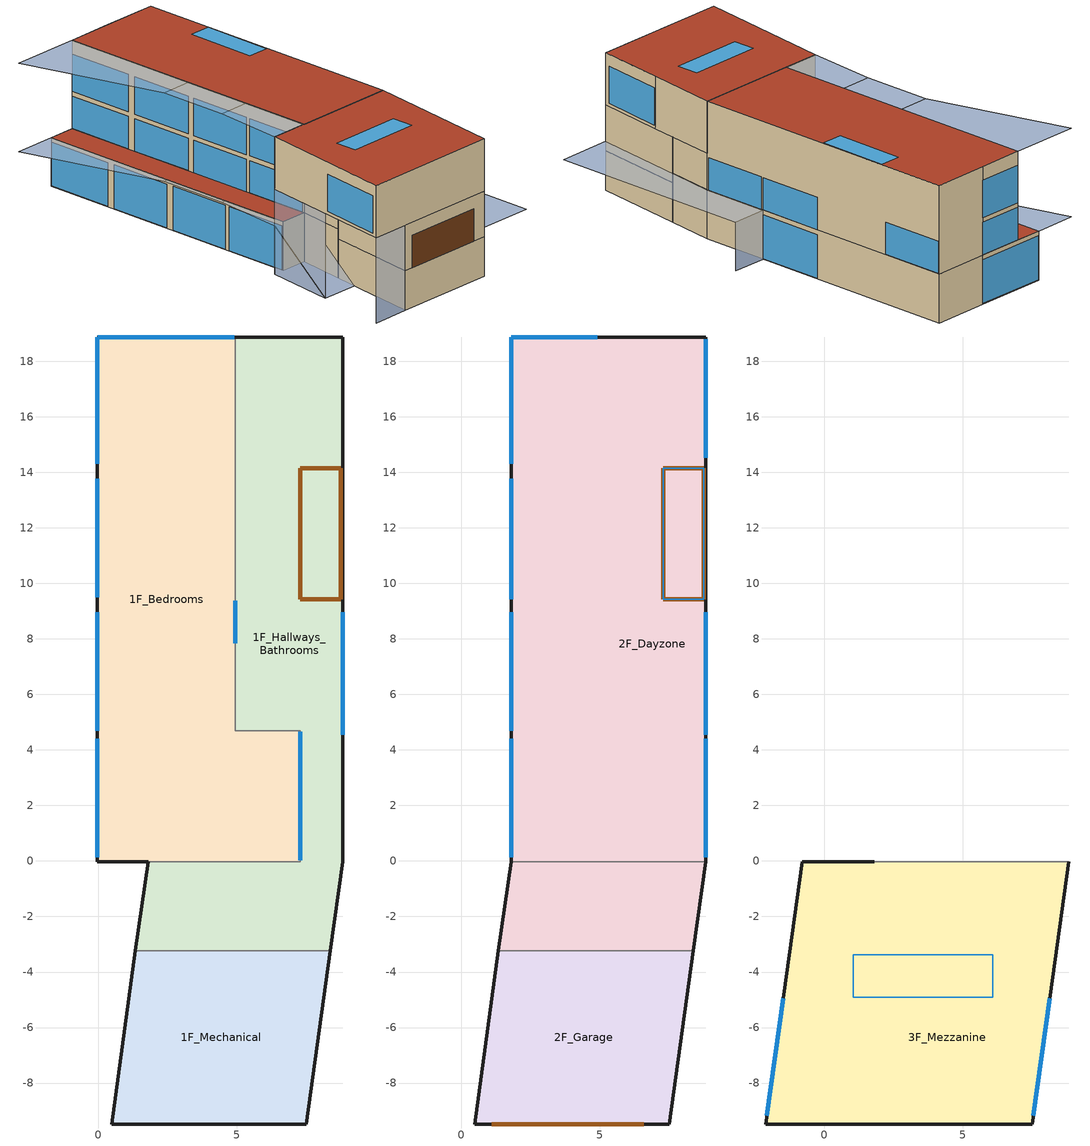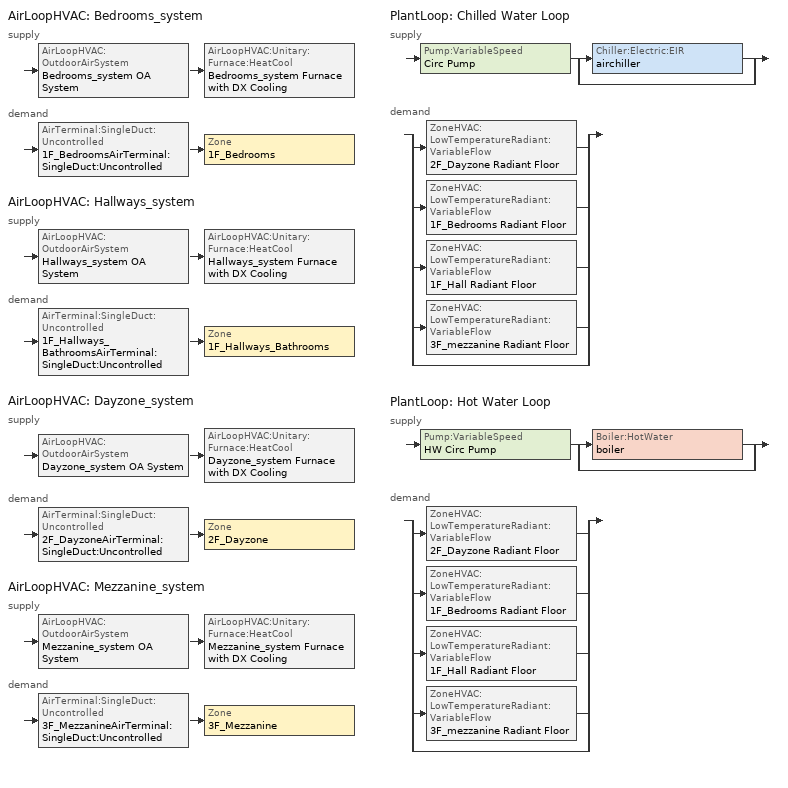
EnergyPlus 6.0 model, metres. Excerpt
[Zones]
1F_Bedrooms
 floor ground (RADIANT FLOOR_1f): 7.29,4.7 7.29,-0.03 -0.03,-0.03 -0.03,18.87 4.94,18.87 4.94,4.7 z-0.03
 wall outside (Exterior Wall_Simple_INSULATED): 4.94,18.87 -0.03,18.87 -0.03,-0.03 1.8,-0.03 z-0.03:3.17
 wall to 1F_Hallways_Bathrooms (Exterior Wall_Simple): 1.8,-0.03 7.29,-0.03 7.29,4.7 4.94,4.7 4.94,18.87 z-0.03:3.17
 window (Exterior Window): 4.91,18.87 0,18.87 / -0.03,18.86 -0.03,14.3 / -0.03,13.77 -0.03,9.5 / -0.03,8.97 -0.03,4.7 / -0.03,4.39 -0.03,0.13 z0.01:2.87
 window inside (Interior Window): 7.29,0.03 7.29,4.65 / 4.94,7.85 4.94,9.37 z2.82:3.12
 door inside (Interior Door): 7.29,0.28 7.29,1.19 z-0.03:2.71; 4.94,7.85 4.94,8.76 z-0.03:2.72
 roof outside (RADIANT CEILING_1f): -0.03,18.87 -0.03,-0.03 1.8,-0.03 1.8,18.87 z3.17
1F_Hallways_Bathrooms
 floor ground (RADIANT FLOOR_1f): 8.81,18.87 8.81,-0.03 8.36,-3.23 1.35,-3.23 1.8,-0.03 7.29,-0.03 7.29,4.7 4.94,4.7 4.94,18.87 z-0.03
 wall outside (Exterior Wall_Bearing_INSULATED): 8.81,18.87 4.94,18.87 / 8.36,-3.23 8.81,-0.03 z-0.03:3.18
 wall outside (Exterior Wall_Simple_INSULATED): 8.81,-0.03 8.81,18.87 / 1.8,-0.03 1.35,-3.23 z-0.03:3.18
 wall to 2F_Garage (Exterior Wall_Bearing): 1.35,-3.23 8.36,-3.23 z2.57:3.18
 wall to 1F_Mechanical (Exterior Wall_Bearing): 1.35,-3.23 8.36,-3.23 z-0.03:2.57
 window (Exterior Window): 8.81,4.55 8.81,8.97 z0.01:2.87
 door inside (AirWall): 7.29,14.15 7.29,9.42 8.73,9.42 8.73,14.15 z3.18
1F_Mechanical
 floor ground (Exterior Floor_1F): 8.36,-3.23 7.5,-9.47 0.49,-9.47 1.35,-3.23 z-0.03
 wall outside (Exterior Wall_Simple_INSULATED): 0.49,-9.47 7.5,-9.47 8.36,-3.23 z-0.03:2.57
 wall outside (Exterior Wall_Bearing_INSULATED): 1.35,-3.23 0.49,-9.47 z-0.03:2.57
2F_Dayzone
 floor to 1F_Hallways_Bathrooms (RADIANT FLOOR_2f): 8.81,18.87 8.81,-0.03 8.36,-3.23 1.35,-3.23 1.8,-0.03 7.29,-0.03 7.29,4.7 4.94,4.7 4.94,18.87 z3.17
 floor to 1F_Bedrooms (RADIANT FLOOR_2f): 7.29,4.7 7.29,-0.03 1.8,-0.03 1.8,18.87 4.94,18.87 4.94,4.7 z3.17
 wall outside (Exterior Wall_Simple_INSULATED): 8.81,-0.03 8.81,18.87 / 4.94,18.87 1.8,18.87 1.8,-0.03 z3.17:8.97; 1.8,-0.03 1.35,-3.23 z3.17:5.55
 wall outside (Exterior Wall_Bearing_INSULATED): 8.81,18.87 4.94,18.87 z3.17:8.97; 8.36,-3.23 8.81,-0.03 z3.17:5.55
 wall to 3F_Mezzanine (AirWall): 1.8,-0.03 8.81,-0.03 z5.55:8.97
 wall to 2F_Garage (Exterior Wall_Bearing): 1.35,-3.23 8.36,-3.23 z3.17:5.55
 window (Exterior Window): 1.8,18.86 1.8,14.3 / 1.8,13.77 1.8,9.42 / 1.8,8.97 1.8,4.7 / 1.8,4.39 1.8,0.13 / 8.81,14.53 8.81,18.8 / 8.81,4.55 8.81,8.97 / 8.81,0.13 8.81,4.39 / 4.91,18.87 1.81,18.87 z3.19:5.31; 1.8,4.39 1.8,0.13 / 1.8,8.97 1.8,4.7 / 1.8,13.77 1.8,9.42 / 1.8,18.86 1.8,14.3 / 4.91,18.87 1.81,18.87 z5.61:8.05
 roof outside (Exterior Roof): 1.8,18.87 1.8,-0.03 8.81,-0.03 8.81,18.87 z8.97
 skylight (Exterior Window_SKY): 7.29,14.15 7.29,9.42 8.73,9.42 8.73,14.15 z8.97
2F_Garage
 floor to 1F_Mechanical (Interior Floor_Garage): 8.36,-3.23 7.5,-9.47 0.49,-9.47 1.35,-3.23 z2.57
 wall outside (Exterior Wall_Bearing_INSULATED): 1.35,-3.23 0.49,-9.47 z2.57:5.55
 wall outside (Exterior Wall_Simple_INSULATED): 0.49,-9.47 7.5,-9.47 8.36,-3.23 z2.57:5.55
 door (Exterior Door): 1.1,-9.47 6.58,-9.47 z2.57:4.7
3F_Mezzanine
 floor outside (RADIANT FLOOR_3f): 1.8,-0.03 0.49,-9.47 -2.1,-9.47 -0.79,-0.03 z5.55
 floor to 2F_Dayzone (RADIANT FLOOR_3f): 8.81,-0.03 8.37,-3.23 1.36,-3.23 1.8,-0.03 z5.55
 floor to 2F_Garage (RADIANT FLOOR_3f): 8.37,-3.23 7.5,-9.47 0.49,-9.47 1.36,-3.23 z5.55
 wall outside (Exterior Wall_Simple_INSULATED): 1.8,-0.03 -0.79,-0.03 -2.1,-9.47 7.5,-9.47 8.14,-4.84 z5.55:8.97
 wall outside (Exterior Wall_Bearing_INSULATED): 8.14,-4.84 8.81,-0.03 z5.55:8.97
 window (Exterior Window): 7.54,-9.17 8.13,-4.95 / -1.47,-4.95 -2.06,-9.17 z5.75:8.19
 roof outside (Exterior Roof): -0.79,-0.03 -2.1,-9.47 7.5,-9.47 8.81,-0.03 z8.97
 skylight (Exterior Window_SKY): 1.04,-3.38 1.04,-4.9 6.07,-4.9 6.07,-3.38 z8.97
shading: -2.1,-9.47 0.49,-9.47 z-0.03:5.55; -0.79,-0.03 -0.03,-0.03 / 11.25,4.55 8.81,4.55 z-0.03:3.17; -2.95,18.87 -0.33,9.42 -0.03,9.42 -0.03,18.87 z3.17; -0.33,9.42 -0.33,4.7 -0.03,4.7 -0.03,9.42 z3.17; -0.33,4.7 -0.79,-0.03 -0.03,-0.03 -0.03,4.7 z3.17; -0.79,-0.03,5.55 -0.79,-0.03,-0.03 -1.45,-4.75,0 -1.45,-4.75,5.58; -0.33,4.7 -0.79,-0.03 1.8,-0.03 1.8,4.7 z8.97; -2.95,18.87 -0.33,9.42 1.8,9.42 1.8,18.87 z8.97; -0.33,9.42 -0.33,4.7 1.8,4.7 1.8,9.42 z8.97; 1.8,-0.03,3.17 1.15,-4.75,0 -1.45,-4.75,0 -0.79,-0.03,3.17; 8.81,4.55 8.81,-0.03 7.5,-9.47 11.25,-9.47 11.25,4.55 z3.17
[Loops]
AirLoopHVAC 'Bedrooms_system'
 supply: AirLoopHVAC:OutdoorAirSystem 'Bedrooms_system OA System' > AirLoopHVAC:Unitary:Furnace:HeatCool 'Bedrooms_system Furnace with DX Cooling'
 demand: AirTerminal:SingleDuct:Uncontrolled '1F_BedroomsAirTerminal:SingleDuct:Uncontrolled' > Zone '1F_Bedrooms'
AirLoopHVAC 'Hallways_system'
 supply: AirLoopHVAC:OutdoorAirSystem 'Hallways_system OA System' > AirLoopHVAC:Unitary:Furnace:HeatCool 'Hallways_system Furnace with DX Cooling'
 demand: AirTerminal:SingleDuct:Uncontrolled '1F_Hallways_BathroomsAirTerminal:SingleDuct:Uncontrolled' > Zone '1F_Hallways_Bathrooms'
AirLoopHVAC 'Dayzone_system'
 supply: AirLoopHVAC:OutdoorAirSystem 'Dayzone_system OA System' > AirLoopHVAC:Unitary:Furnace:HeatCool 'Dayzone_system Furnace with DX Cooling'
 demand: AirTerminal:SingleDuct:Uncontrolled '2F_DayzoneAirTerminal:SingleDuct:Uncontrolled' > Zone '2F_Dayzone'
AirLoopHVAC 'Mezzanine_system'
 supply: AirLoopHVAC:OutdoorAirSystem 'Mezzanine_system OA System' > AirLoopHVAC:Unitary:Furnace:HeatCool 'Mezzanine_system Furnace with DX Cooling'
 demand: AirTerminal:SingleDuct:Uncontrolled '3F_MezzanineAirTerminal:SingleDuct:Uncontrolled' > Zone '3F_Mezzanine'
PlantLoop 'Chilled Water Loop'
 supply: Pump:VariableSpeed 'Circ Pump' > split
  | Chiller:Electric:EIR 'airchiller'
  | bypass
 demand: split
  | ZoneHVAC:LowTemperatureRadiant:VariableFlow '2F_Dayzone Radiant Floor'
  | ZoneHVAC:LowTemperatureRadiant:VariableFlow '1F_Bedrooms Radiant Floor'
  | ZoneHVAC:LowTemperatureRadiant:VariableFlow '1F_Hall Radiant Floor'
  | ZoneHVAC:LowTemperatureRadiant:VariableFlow '3F_mezzanine Radiant Floor'
  | bypass
PlantLoop 'Hot Water Loop'
 supply: Pump:VariableSpeed 'HW Circ Pump' > split
  | Boiler:HotWater 'boiler'
  | bypass
 demand: split
  | ZoneHVAC:LowTemperatureRadiant:VariableFlow '2F_Dayzone Radiant Floor'
  | ZoneHVAC:LowTemperatureRadiant:VariableFlow '1F_Bedrooms Radiant Floor'
  | ZoneHVAC:LowTemperatureRadiant:VariableFlow '1F_Hall Radiant Floor'
  | ZoneHVAC:LowTemperatureRadiant:VariableFlow '3F_mezzanine Radiant Floor'
  | bypass
[Building]
Untitled: North Axis {deg}=-35; Terrain=City; Loads Convergence Tolerance Value=0.04; Temperature Convergence Tolerance Value {deltaC}=0.4; Solar Distribution=FullExterior; Maximum Number of Warmup Days=25
[Site:Location]
Santa Monica Muni_CA_USA Design_Conditions: Latitude {deg}=34.02; Longitude {deg}=-118.45; Time Zone {hr}=-8; Elevation {m}=53
[SizingPeriod:DesignDay] Barometric Pressure {Pa}=100965; Rain Indicator=0; Snow Indicator=0; Day of Month=21; Daylight Saving Time Indicator=0
Name | Maximum Dry-Bulb Temperature {C} | Daily Temperature Range {deltaC} | Humidity Indicating Conditions at Maximum Dry-Bulb | Wind Speed {m/s} | Wind Direction {deg} | Sky Clearness | Month | Day Type | Humidity Indicating Type
Los Angeles Intl Arpt Ann Htg 99.6% Condns DB | 6.9 | 0 | 6.9 | 2.4 | 90 | 0 | 1 | WinterDesignDay | WetBulb
Los Angeles Intl Arpt Ann Htg 99% Condns DB | 8 | 0 | 8 | 2.4 | 90 | 0 | 1 | WinterDesignDay | WetBulb
Los Angeles Intl Arpt Ann Hum_n 99.6% Condns DP=>MCDB | 15.2 | 0 | -10.6 | 2.4 | 90 | 0 | 1 | WinterDesignDay | DewPoint
Los Angeles Intl Arpt Ann Hum_n 99% Condns DP=>MCDB | 15.2 | 0 | -7.7 | 2.4 | 90 | 0 | 1 | WinterDesignDay | DewPoint
Los Angeles Intl Arpt Ann Htg Wind 99.6% Condns WS=>MCDB | 13.6 | 0 | 13.6 | 10.9 | 90 | 0 | 1 | WinterDesignDay | WetBulb
Los Angeles Intl Arpt Ann Htg Wind 99% Condns WS=>MCDB | 13.8 | 0 | 13.8 | 9.1 | 90 | 0 | 1 | WinterDesignDay | WetBulb
Los Angeles Intl Arpt Ann Clg .4% Condns DB=>MWB | 28.7 | 6 | 17.9 | 4.1 | 250 | 1 | 8 | SummerDesignDay | WetBulb
Los Angeles Intl Arpt Ann Clg 1% Condns DB=>MWB | 26.9 | 6 | 18.2 | 4.1 | 250 | 1 | 8 | SummerDesignDay | WetBulb
Los Angeles Intl Arpt Ann Clg 2% Condns DB=>MWB | 25.4 | 6 | 18.2 | 4.1 | 250 | 1 | 8 | SummerDesignDay | WetBulb
Los Angeles Intl Arpt Ann Clg .4% Condns WB=>MDB | 25.6 | 6 | 21.2 | 4.1 | 250 | 1 | 8 | SummerDesignDay | WetBulb
Los Angeles Intl Arpt Ann Clg 1% Condns WB=>MDB | 24.5 | 6 | 20.6 | 4.1 | 250 | 1 | 8 | SummerDesignDay | WetBulb
Los Angeles Intl Arpt Ann Clg 2% Condns WB=>MDB | 23.7 | 6 | 20 | 4.1 | 250 | 1 | 8 | SummerDesignDay | WetBulb
Los Angeles Intl Arpt Ann Clg .4% Condns DP=>MDB | 23.3 | 6 | 19.7 | 4.1 | 250 | 1 | 8 | SummerDesignDay | DewPoint
Los Angeles Intl Arpt Ann Clg 1% Condns DP=>MDB | 22.8 | 6 | 19 | 4.1 | 250 | 1 | 8 | SummerDesignDay | DewPoint
Los Angeles Intl Arpt Ann Clg 2% Condns DP=>MDB | 22.2 | 6 | 18.4 | 4.1 | 250 | 1 | 8 | SummerDesignDay | DewPoint
Los Angeles Intl Arpt Ann Clg .4% Condns Enth=>MDB | 25.7 | 6 | 61.9 | 4.1 | 250 | 1 | 8 | SummerDesignDay | Enthalpy
Los Angeles Intl Arpt Ann Clg 1% Condns Enth=>MDB | 24.5 | 6 | 59.4 | 4.1 | 250 | 1 | 8 | SummerDesignDay | Enthalpy
Los Angeles Intl Arpt Ann Clg 2% Condns Enth=>MDB | 23.7 | 6 | 57.4 | 4.1 | 250 | 1 | 8 | SummerDesignDay | Enthalpy
[Site:GroundTemperature:BuildingSurface]
16.82, 16.82, 16.82, 16.82, 16.82, 16.82, 16.82, 16.82, 16.82, 16.82, 16.82, 16.82
[Material]
Name | Roughness | Thickness {m} | Conductivity {W/m-K} | Density {kg/m3} | Specific Heat {J/kg-K}
G05 25mm wood | MediumSmooth | 0.0254 | 0.15 | 608 | 1630
F08 Metal surface | Smooth | 0.0008 | 45.28 | 7824 | 500
I01 25mm insulation board | MediumRough | 0.0254 | 0.03 | 43 | 1210
F13 Built-up roofing | Rough | 0.0095 | 0.16 | 1120 | 1460
5inch heavyweight concrete | MediumRough | 0.127 | 1.95 | 2240 | 900
6inch heavyweight concrete | MediumRough | 0.1524 | 1.95 | 2240 | 900
8.5inch heavyweight concrete | MediumRough | 0.2159 | 1.95 | 2240 | 900
8inch heavyweight concrete | MediumRough | 0.2032 | 1.95 | 2240 | 900
1ft2inch heavyweight concrete | MediumRough | 0.355601 | 1.95 | 2240 | 900
6inch Expanded polystyrene | MediumSmooth | 0.1524 | 0.029 | 29 | 1210
1inch heavyweight concrete | MediumRough | 0.0381001 | 1.95 | 2240 | 900
4inch heavyweight concrete | MediumRough | 0.1016 | 1.95 | 2240 | 900
2inch Expanded polystyrene | MediumSmooth | 0.0508001 | 0.029 | 29 | 1210
[Material:InfraredTransparent]
IRTMaterial
[WindowMaterial:Glazing] Infrared Transmittance at Normal Incidence=0; Front Side Infrared Hemispherical Emissivity=0.84
Name | Optical Data Type | Thickness {m} | Solar Transmittance at Normal Incidence | Front Side Solar Reflectance at Normal Incidence | Back Side Solar Reflectance at Normal Incidence | Visible Transmittance at Normal Incidence | Front Side Visible Reflectance at Normal Incidence | Back Side Visible Reflectance at Normal Incidence | Back Side Infrared Hemispherical Emissivity | Conductivity {W/m-K} | Window Glass Spectral Data Set | Dirt Correction Factor for Solar and Visible Transmittance | Solar Diffusing
Clear 3mm | SpectralAverage | 0.003 | 0.837 | 0.075 | 0.075 | 0.898 | 0.081 | 0.081 | 0.84 | 0.9
epm_SB60clr3 | Spectral | 0.006 | 0.4 | 0.331 | 0.456 | 0.89 | 0.08 | 0.08 | 0.035 | 1 | SB60 Clear-3.PPG | 1 | No
[WindowMaterial:Gas]
Air 13mm: Gas Type=Air; Thickness {m}=0.0127
[MaterialProperty:GlazingSpectralData]
SB60 Clear-3.PPG: N1=0.3; N2=0; N3=0.0511; N4=0.25; N5=0.305; N6=0.0002; N7=0.0506; N8=0.257; N9=0.31; N10=0.001; N11=0.0506; N12=0.27; N13=0.315; N14=0.0043; N15=0.0506; N16=0.2829; N17=0.32; N18=0.013; N19=0.0522; N20=0.2929; N21=0.325; N22=0.0291; N23=0.0583; N24=0.3015; N25=0.33; N26=0.0526; N27=0.0674; N28=0.3063; N29=0.335; N30=0.0818; N31=0.0811; N32=0.3041; N33=0.34; N34=0.1147; N35=0.0967; N36=0.2962; N37=0.345; N38=0.1505; N39=0.1117; N40=0.2846; N41=0.35; N42=0.1888; N43=0.1243; N44=0.2696; N45=0.355; N46=0.2295; N47=0.1342; N48=0.2517; N49=0.36; N50=0.2729; N51=0.1415; N52=0.2316; N53=0.365; N54=0.3181; N55=0.1466; N56=0.2101; N57=0.37; N58=0.3643; N59=0.1485; N60=0.1883; N61=0.375; N62=0.4093; N63=0.1471; N64=0.1669; N65=0.38; N66=0.455; N67=0.1448; N68=0.1461; N69=0.385; N70=0.5058; N71=0.1433; N72=0.1269; N73=0.39; N74=0.557; N75=0.1411; N76=0.1103; N77=0.395; N78=0.6027; N79=0.1367; N80=0.0958; N81=0.4; N82=0.6418; N83=0.1304; N84=0.0831; N85=0.41; N86=0.7012; N87=0.1147; N88=0.063; N89=0.42; N90=0.7387; N91=0.0988; N92=0.0497; N93=0.43; N94=0.7621; N95=0.0853; N96=0.0412; N97=0.44; N98=0.7742; N99=0.0747; N100=0.0366; N101=0.45; N102=0.781; N103=0.0674; N104=0.0349; N105=0.46; N106=0.7868; N107=0.0621; N108=0.0354; N109=0.47; N110=0.7908; N111=0.0588; N112=0.0376; N113=0.48; N114=0.7946; N115=0.0575; N116=0.0408; N117=0.49; N118=0.7989; N119=0.0575; N120=0.0446; N121=0.5; N122=0.8029; N123=0.0585; N124=0.0483; N125=0.51; N126=0.8059; N127=0.0603; N128=0.0517; N129=0.52; N130=0.8077; N131=0.0622; N132=0.0545; N133=0.53; N134=0.8086; N135=0.0637; N136=0.0565; N137=0.54; N138=0.8087; N139=0.0642; N140=0.0568; N141=0.55; N142=0.8077; N143=0.0639; N144=0.0562; N145=0.56; N146=0.8066; N147=0.0623; N148=0.0541; N149=0.57; N150=0.8052; N151=0.0598; N152=0.0512; N153=0.58; N154=0.8031; N155=0.0566; N156=0.0478; N157=0.59; N158=0.7998; N159=0.0532; N160=0.0442; N161=0.6; N162=0.7956; N163=0.05; N164=0.0408; N165=0.61; N166=0.7895; N167=0.0474; N168=0.0385; N169=0.62; N170=0.7812; N171=0.0461; N172=0.0381; N173=0.63; N174=0.7713; N175=0.0468; N176=0.0399; N177=0.64; N178=0.7582; N179=0.0497; N180=0.0447; N181=0.65; N182=0.7427; N183=0.0558; N184=0.0532; N185=0.66; N186=0.7226; N187=0.0644; N188=0.0654; N189=0.67; N190=0.701; N191=0.0767; N192=0.0819; N193=0.68; N194=0.6749; N195=0.092; N196=0.1029; N197=0.69; N198=0.6462; N199=0.1107; N200=0.1278; N201=0.7; N202=0.6157; N203=0.1313; N204=0.1564; N205=0.71; N206=0.5834; N207=0.1545; N208=0.1883; N209=0.72; N210=0.5499; N211=0.1787; N212=0.223; N213=0.73; N214=0.5156; N215=0.2049; N216=0.2586; N217=0.74; N218=0.4816; N219=0.2308; N220=0.2963; N221=0.75; N222=0.448; N223=0.2558; N224=0.3333; N225=0.76; N226=0.416; N227=0.2809; N228=0.3712; N229=0.77; N230=0.3845; N231=0.3044; N232=0.4075; N233=0.78; N234=0.355; N235=0.3267; N236=0.4425; N237=0.79; N238=0.3275; N239=0.3476; N240=0.4774; N241=0.8; N242=0.3015; N243=0.368; N244=0.5104; N245=0.81; N246=0.2786; N247=0.3861; N248=0.541; N249=0.82; N250=0.2569; N251=0.4033; N252=0.5692; N253=0.83; N254=0.2374; N255=0.4166; N256=0.5954; N257=0.84; N258=0.2187; N259=0.4301; N260=0.6208; N261=0.85; N262=0.2021; N263=0.4446; N264=0.6414; N265=0.86; N266=0.187; N267=0.4588; N268=0.6673; N269=0.87; N270=0.1729; N271=0.468; N272=0.6868; N273=0.88; N274=0.1614; N275=0.4744; N276=0.7023; N277=0.89; N278=0.1488; N279=0.4825; N280=0.7192; N281=0.9; N282=0.1388; N283=0.4907; N284=0.7346; N285=0.91; N286=0.1294; N287=0.497; N288=0.7488; N289=0.92; N290=0.121; N291=0.5041; N292=0.7618; N293=0.93; N294=0.1129; N295=0.5098; N296=0.7733; N297=0.94; N298=0.106; N299=0.5149; N300=0.7847; N301=0.95; N302=0.0995; N303=0.5201; N304=0.7949; N305=0.96; N306=0.0925; N307=0.5245; N308=0.8046; N309=0.97; N310=0.0858; N311=0.5281; N312=0.8135; N313=0.98; N314=0.0808; N315=0.5323; N316=0.8218; N317=0.99; N318=0.076; N319=0.5364; N320=0.8292; N321=1; N322=0.072; N323=0.5402; N324=0.8365; N325=1.05; N326=0.0547; N327=0.5564; N328=0.8654; N329=1.1; N330=0.0429; N331=0.5703; N332=0.8865; N333=1.15; N334=0.034; N335=0.5821; N336=0.9019; N337=1.2; N338=0.0284; N339=0.5959; N340=0.9154; N341=1.25; N342=0.0231; N343=0.6096; N344=0.9245; N345=1.3; N346=0.0195; N347=0.6252; N348=0.9312; N349=1.35; N350=0.0159; N351=0.6433; N352=0.9372; N353=1.4; N354=0.0139; N355=0.6624; N356=0.9426; N357=1.45; N358=0.0123; N359=0.6861; N360=0.9473; N361=1.5; N362=0.0113; N363=0.7091; N364=0.9494; N365=1.55; N366=0.0107; N367=0.729; N368=0.9522; N369=1.6; N370=0.0096; N371=0.7431; N372=0.9537; N373=1.65; N374=0.0092; N375=0.754; N376=0.9566; N377=1.7; N378=0.0098; N379=0.758; N380=0.9566; N381=1.75; N382=0.0083; N383=0.7591; N384=0.9576; N385=1.8; N386=0.0077; N387=0.7588; N388=0.9595; N389=1.85; N390=0.0071; N391=0.7574; N392=0.9607; N393=1.9; N394=0.007; N395=0.7558; N396=0.9603; N397=1.95; N398=0.0071; N399=0.7609; N400=0.9627; N401=2; N402=0.0033; N403=0.7563; N404=0.9638; N405=2.05; N406=0.0043; N407=0.7567; N408=0.964; N409=2.1; N410=0.0041; N411=0.7607; N412=0.9664; N413=2.15; N414=0.0056; N415=0.7604; N416=0.9665; N417=2.2; N418=0.0053; N419=0.7338; N420=0.9661; N421=2.25; N422=0.0049; N423=0.7347; N424=0.9634; N425=2.3; N426=0.0053; N427=0.7449; N428=0.9734; N429=2.35; N430=0.01; N431=0.7516; N432=0.9639; N433=2.4; N434=0.0006; N435=0.754; N436=0.9735; N437=2.45; N438=0.0048; N439=0.7222; N440=0.953; N441=2.5; N442=0.0184; N443=0.7185; N444=0.9648
[Construction]
Exterior Floor_1F: 6inch heavyweight concrete
Interior Floor_Garage: 8.5inch heavyweight concrete
Exterior Wall_Bearing: 1ft2inch heavyweight concrete
Exterior Roof: F13 Built-up roofing, 6inch Expanded polystyrene, 5inch heavyweight concrete
Exterior Window: epm_SB60clr3, Air 13mm, epm_SB60clr3
Interior Window: Clear 3mm
Exterior Door: F08 Metal surface, I01 25mm insulation board
Interior Door: G05 25mm wood
Exterior Wall_Simple: 8inch heavyweight concrete
AirWall: IRTMaterial
Exterior Wall_Bearing_INSULATED: 6inch heavyweight concrete, 2inch Expanded polystyrene, 8inch heavyweight concrete
Exterior Wall_Simple_INSULATED: 4inch heavyweight concrete, 2inch Expanded polystyrene, 4inch heavyweight concrete
Exterior Window_SKY: epm_SB60clr3
[Construction:InternalSource]
RADIANT FLOOR_2f: 1, 2, 1, 0.1524, 5inch heavyweight concrete, 1inch heavyweight concrete
RADIANT CEILING_1f: 1, 2, 1, 0.1524, 1inch heavyweight concrete, 5inch heavyweight concrete
RADIANT FLOOR_1f: 1, 2, 1, 0.1524, 6inch heavyweight concrete, 1inch heavyweight concrete
RADIANT FLOOR_3f: 1, 2, 1, 0.1524, 8.5inch heavyweight concrete, 1inch heavyweight concrete
[Zone] Multiplier=1
1F_Bedrooms; 1F_Hallways_Bathrooms; 1F_Mechanical; 2F_Dayzone; 2F_Garage; 3F_Mezzanine
[ZoneList]
CONDITIONED_ONLY: 1F_Bedrooms, 1F_Hallways_Bathrooms, 2F_Dayzone, 3F_Mezzanine
[InternalMass]
Name | Construction | Zone | Surface Area {m2}
Dayzone_2F | Exterior Wall_Bearing | 2F_Dayzone | 22.2946
Mezzanine | Exterior Wall_Bearing | 3F_Mezzanine | 11.8904
bedroom partition_1 | Exterior Wall_Simple | 1F_Bedrooms | 22.1088
bedroom partition_2 | Exterior Wall_Bearing | 1F_Bedrooms | 11.0544
[People] Number of People Calculation Method=People; Number of People=4; Fraction Radiant=0.6; Activity Level Schedule=ppl_ACTIVITY; Enable ASHRAE 55 Comfort Warnings=Yes; Mean Radiant Temperature Calculation Type=ZoneAveraged; Work Efficiency Schedule=ppl_workefficiency; Clothing Insulation Schedule=ppl_clothing_LosAngeles; Air Velocity Schedule=ppl_airvelo_LosAngeles; Thermal Comfort Model 1 Type=Fanger
Name | Zone or ZoneList | Number of People Schedule
BR_PEOPLE | 1F_Bedrooms | Multifamily_TwoZoneBedroom_Occupancy
Other_PEOPLE | 2F_Dayzone | Multifamily_TwoZoneOtherRooms_Occupancy
[ElectricEquipment]
per_unit_EQUIP: Zone or ZoneList=CONDITIONED_ONLY; Schedule=ASHRAE_90.2_Residential_MultZone_Living; Design Level Calculation Method=EquipmentLevel; Design Level {W}=7034; Fraction Latent=0.2; Fraction Radiant=0.2; Fraction Lost=0
[OtherEquipment]
per_unit_gain: Zone=2F_Dayzone; Schedule=ASHRAE_90.2_Residential_MultZone_Living; Design Level Calculation Method=EquipmentLevel; Design Level {W}=7034; Fraction Latent=0.2
[ZoneVentilation:DesignFlowRate] Design Flow Rate Calculation Method=AirChanges/Hour; Ventilation Type=Natural; Fan Total Efficiency=1; Maximum Wind Speed {m/s}=40
Name | Zone or ZoneList | Schedule | Air Changes per Hour | Constant Term Coefficient | Temperature Term Coefficient | Velocity Term Coefficient | Velocity Squared Term Coefficient | Minimum Indoor Temperature {C} | Maximum Indoor Temperature {C} | Delta Temperature {deltaC} | Minimum Outdoor Temperature {C} | Maximum Outdoor Temperature {C}
templateVENT_FREEcool | CONDITIONED_ONLY | on | 5 | 0.4 | 0.1 | 0.03 | 0.002 | 23 | 26 | 0 | 10 | 30
bedrooms_chimney | 1F_Bedrooms | Always On | 0.4 | 1 |  |  |  | -100 | 100 | -100 | -100 | 100
[ZoneMixing] Schedule=Always On; Design Flow Rate Calculation Method=AirChanges/Hour
Name | Zone | Air Changes per Hour | Source Zone
bedrooms_to hall | 1F_Hallways_Bathrooms | 1 | 1F_Bedrooms
hall_to skylight_2 | 2F_Dayzone | 0.3 | 1F_Hallways_Bathrooms
[ZoneCrossMixing] Schedule=Always On; Design Flow Rate Calculation Method=AirChanges/Hour; Delta Temperature {deltaC}=0
Name | Zone | Air Changes per Hour | Source Zone
mix_Mezz_dayzone | 2F_Dayzone | 12 | 3F_Mezzanine
mix_Mezz_dayzon_2e | 3F_Mezzanine | 4 | 2F_Dayzone
[Sizing:Zone] Zone Cooling Design Supply Air Temperature {C}=14; Zone Heating Design Supply Air Temperature {C}=50; Zone Cooling Design Supply Air Humidity Ratio {kg-H2O/kg-air}=0.008; Zone Heating Design Supply Air Humidity Ratio {kg-H2O/kg-air}=0.008; Outdoor Air Method=Flow/Person; Outdoor Air Flow per Person {m3/s}=0.00944; Outdoor Air Flow per Zone Floor Area {m3/s-m2}=0; Outdoor Air Flow per Zone {m3/s}=0; Cooling Design Air Flow Method=DesignDay; Cooling Design Air Flow Rate {m3/s}=0; Cooling Minimum Air Flow Fraction=0; Heating Design Air Flow Method=DesignDay; Heating Design Air Flow Rate {m3/s}=0; Heating Maximum Air Flow Fraction=0
1F_Bedrooms; 1F_Hallways_Bathrooms; 2F_Dayzone; 3F_Mezzanine
[Sizing:System] Type of Load to Size On=Sensible; Design Outdoor Air Flow Rate {m3/s}=autosize; Minimum System Air Flow Ratio=1; Preheat Design Temperature {C}=7; Preheat Design Humidity Ratio {kg-H2O/kg-Air}=0.008; Precool Design Temperature {C}=11; Precool Design Humidity Ratio {kg-H2O/kg-Air}=0.008; Central Cooling Design Supply Air Temperature {C}=12; Central Heating Design Supply Air Temperature {C}=50; Sizing Option=NonCoincident; 100% Outdoor Air in Cooling=No; 100% Outdoor Air in Heating=No; Central Cooling Design Supply Air Humidity Ratio {kg-H2O/kg-Air}=0.008; Central Heating Design Supply Air Humidity Ratio {kg-H2O/kg-Air}=0.008; Cooling Design Air Flow Method=DesignDay; Cooling Design Air Flow Rate {m3/s}=0; Heating Design Air Flow Method=DesignDay; Heating Design Air Flow Rate {m3/s}=0
Bedrooms_system; Hallways_system; Dayzone_system; Mezzanine_system
[Sizing:Plant]
Name | Loop Type | Design Loop Exit Temperature {C} | Loop Design Temperature Difference {deltaC}
Hot Water Loop | heating | 60 | 10
Chilled Water Loop | cooling | 6.7 | 2
[ZoneControl:Thermostat]
house Thermostat: Zone or ZoneList=CONDITIONED_ONLY; Control Type Schedule=ZONE CONTROL TYPE SCHED; Control 1=dualthermostat
[ZoneControl:Thermostat:OperativeTemperature]
Thermostat=house Thermostat; Radiative Fraction Input Mode=Constant; Fixed Radiative Fraction=0.5
[ThermostatSetpoint:DualSetpoint]
dualthermostat: Heating Setpoint Temperature Schedule=RADIANT HEATING SETPOINTS; Cooling Setpoint Temperature Schedule=RADIANT COOLING SETPOINTS
[ZoneHVAC:LowTemperatureRadiant:VariableFlow] Availability Schedule=RADIANTSYSAVAILSCHED; Hydronic Tubing Inside Diameter {m}=0.013; Hydronic Tubing Length {m}=autosize; Temperature Control Type=OperativeTemperature; Maximum Hot Water Flow {m3/s}=autosize; Heating Control Throttling Range {deltaC}=2; Heating Control Temperature Schedule=RADIANT HEATING SETPOINTS; Maximum Cold Water Flow {m3/s}=autosize; Cooling Control Throttling Range {deltaC}=2; Cooling Control Temperature Schedule=RADIANT COOLING SETPOINTS; Condensation Control Type=SimpleOff; Condensation Control Dewpoint Offset {C}=1
Name | Zone | Surface Name or Radiant Surface Group
2F_Dayzone Radiant Floor | 2F_Dayzone | 2F_Dayzone Radiant Floors
1F_Bedrooms Radiant Floor | 1F_Bedrooms | 1f_BD_floor
1F_Hall Radiant Floor | 1F_Hallways_Bathrooms | 1F_Hall_floor
3F_mezzanine Radiant Floor | 3F_Mezzanine | 3F_mezzanine Radiant Floors
[ZoneHVAC:LowTemperatureRadiant:SurfaceGroup]
Name | Surface 1 | Flow Fraction for Surface 1 | Surface 2 | Flow Fraction for Surface 2 | Surface 3 | Flow Fraction for Surface 3
2F_Dayzone Radiant Floors | 2F_Dayzone_Floor_1 | 0.54 | 2F_Dayzone_Floor_2 | 0.46
3F_mezzanine Radiant Floors | 3F_Mezzanine_floor_2 | 0.25 | 3F_Mezzanine_floor_3 | 0.48 | 3F_Mezzanine_floor_1 | 0.27
[AirTerminal:SingleDuct:Uncontrolled] Availability Schedule=HVACTemplate-Always 1; Maximum Air Flow Rate {m3/s}=autosize
1F_BedroomsAirTerminal:SingleDuct:Uncontrolled; 1F_Hallways_BathroomsAirTerminal:SingleDuct:Uncontrolled; 2F_DayzoneAirTerminal:SingleDuct:Uncontrolled; 3F_MezzanineAirTerminal:SingleDuct:Uncontrolled
[Zone equipment]
2F_Dayzone: 2F_Dayzone Radiant Floor, 2F_DayzoneAirTerminal:SingleDuct:Uncontrolled
1F_Bedrooms: 1F_Bedrooms Radiant Floor, 1F_BedroomsAirTerminal:SingleDuct:Uncontrolled
1F_Hallways_Bathrooms: 1F_Hall Radiant Floor, 1F_Hallways_BathroomsAirTerminal:SingleDuct:Uncontrolled
3F_Mezzanine: 3F_mezzanine Radiant Floor, 3F_MezzanineAirTerminal:SingleDuct:Uncontrolled
[Fan:OnOff] Availability Schedule=Always On; Fan Efficiency=0.7; Pressure Rise {Pa}=600; Maximum Flow Rate {m3/s}=autosize; Motor Efficiency=0.9; Motor In Airstream Fraction=1
Bedrooms_system Supply Fan; Hallways_system Supply Fan; Dayzone_system Supply Fan; Mezzanine_system Supply Fan
[Coil:Cooling:DX:SingleSpeed] Availability Schedule=HVACTemplate-Always 1; Rated Total Cooling Capacity {W}=autosize; Rated Sensible Heat Ratio=autosize; Rated COP=3; Rated Air Flow Rate {m3/s}=autosize; Nominal Time for Condensate Removal to Begin {s}=0; Ratio of Initial Moisture Evaporation Rate and Steady State Latent Capacity=0; Maximum Cycling Rate {cycles/hr}=0; Latent Capacity Time Constant {s}=0; Condenser Type=AirCooled; Evaporative Condenser Effectiveness=0; Evaporative Condenser Pump Rated Power Consumption {W}=0; Crankcase Heater Capacity {W}=0; Maximum Outdoor Dry-Bulb Temperature for Crankcase Heater Operation {C}=10
Name | Total Cooling Capacity Function of Temperature Curve | Total Cooling Capacity Function of Flow Fraction Curve | Energy Input Ratio Function of Temperature Curve | Energy Input Ratio Function of Flow Fraction Curve | Part Load Fraction Correlation Curve
Bedrooms_system Cooling Coil | Bedrooms_system DX Coil Cap-FT | Bedrooms_system DX Coil Cap-FF | Bedrooms_system DX Coil EIR-FT | Bedrooms_system DX Coil EIR-FF | Bedrooms_system DX Coil PLF
Hallways_system Cooling Coil | Hallways_system DX Coil Cap-FT | Hallways_system DX Coil Cap-FF | Hallways_system DX Coil EIR-FT | Hallways_system DX Coil EIR-FF | Hallways_system DX Coil PLF
Dayzone_system Cooling Coil | Dayzone_system DX Coil Cap-FT | Dayzone_system DX Coil Cap-FF | Dayzone_system DX Coil EIR-FT | Dayzone_system DX Coil EIR-FF | Dayzone_system DX Coil PLF
Mezzanine_system Cooling Coil | Mezzanine_system DX Coil Cap-FT | Mezzanine_system DX Coil Cap-FF | Mezzanine_system DX Coil EIR-FT | Mezzanine_system DX Coil EIR-FF | Mezzanine_system DX Coil PLF
[Coil:Heating:Electric] Availability Schedule=Always On; Efficiency=1; Nominal Capacity {W}=autosize
Bedrooms_system Heating Coil; Hallways_system Heating Coil; Dayzone_system Heating Coil; Mezzanine_system Heating Coil
[AirLoopHVAC:Unitary:Furnace:HeatCool] Availability Schedule=HVACTemplate-Always 1; Supply Air Fan Operating Mode Schedule=HVACTemplate-Always 0; Maximum Supply Air Temperature {C}=autosize; Supply Air Flow Rate During Cooling Operation {m3/s}=autosize; Supply Air Flow Rate During Heating Operation {m3/s}=autosize; Supply Air Flow Rate When No Cooling or Heating is Needed {m3/s}=autosize; Fan Placement=BlowThrough; Dehumidification Control Type=None
Name | Controlling Zone or Thermostat Location | Supply Fan | Heating Coil | Cooling Coil
Bedrooms_system Furnace with DX Cooling | 1F_Bedrooms | Bedrooms_system Supply Fan | Bedrooms_system Heating Coil | Bedrooms_system Cooling Coil
Hallways_system Furnace with DX Cooling | 1F_Hallways_Bathrooms | Hallways_system Supply Fan | Hallways_system Heating Coil | Hallways_system Cooling Coil
Dayzone_system Furnace with DX Cooling | 2F_Dayzone | Dayzone_system Supply Fan | Dayzone_system Heating Coil | Dayzone_system Cooling Coil
Mezzanine_system Furnace with DX Cooling | 3F_Mezzanine | Mezzanine_system Supply Fan | Mezzanine_system Heating Coil | Mezzanine_system Cooling Coil
[Controller:OutdoorAir] Minimum Outdoor Air Flow Rate {m3/s}=autosize; Maximum Outdoor Air Flow Rate {m3/s}=autosize; Economizer Control Type=NoEconomizer; Economizer Control Action Type=ModulateFlow; Lockout Type=NoLockout; Minimum Limit Type=FixedMinimum
Bedrooms_system OA Controller; Hallways_system OA Controller; Dayzone_system OA Controller; Mezzanine_system OA Controller
[AirLoopHVAC] Design Supply Air Flow Rate {m3/s}=autosize
Bedrooms_system; Hallways_system; Dayzone_system; Mezzanine_system
[Pump:VariableSpeed] Rated Flow Rate {m3/s}=autosize; Rated Pump Head {Pa}=179352; Rated Power Consumption {W}=autosize; Motor Efficiency=0.9; Fraction of Motor Inefficiencies to Fluid Stream=0; Coefficient 1 of the Part Load Performance Curve=0; Coefficient 2 of the Part Load Performance Curve=1; Coefficient 3 of the Part Load Performance Curve=0; Coefficient 4 of the Part Load Performance Curve=0; Minimum Flow Rate {m3/s}=0; Pump Control Type=INTERMITTENT
Circ Pump; HW Circ Pump
[Boiler:HotWater]
boiler: Fuel Type=NaturalGas; Nominal Capacity {W}=autosize; Nominal Thermal Efficiency=0.8; Design Water Outlet Temperature {C}=40; Design Water Flow Rate {m3/s}=autosize; Maximum Part Load Ratio=1; Optimum Part Load Ratio=1; Water Outlet Upper Temperature Limit {C}=99.9; Boiler Flow Mode=VariableFlow; Sizing Factor=1
[Chiller:Electric:EIR]
airchiller: Reference Capacity {W}=autosize; Reference COP {W/W}=6; Reference Leaving Chilled Water Temperature {C}=6.67; Reference Entering Condenser Fluid Temperature {C}=29.4; Reference Chilled Water Flow Rate {m3/s}=autosize; Reference Condenser Fluid Flow Rate {m3/s}=autosize; Cooling Capacity Function of Temperature Curve=airchiller CentCapFT; Electric Input to Cooling Output Ratio Function of Temperature Curve=airchiller CentEIRFT; Electric Input to Cooling Output Ratio Function of Part Load Ratio Curve=airchiller CentEIRFPLR; Minimum Part Load Ratio=0; Maximum Part Load Ratio=1; Optimum Part Load Ratio=1; Minimum Unloading Ratio=0.25; Condenser Type=AirCooled; Condenser Fan Power Ratio {W/W}=0.035; Compressor Motor Efficiency=1; Leaving Chilled Water Lower Temperature Limit {C}=5; Chiller Flow Mode=VariableFlow; Design Heat Recovery Water Flow Rate {m3/s}=0; Sizing Factor=1
[PlantLoop] Fluid Type=Water; Maximum Loop Flow Rate {m3/s}=autosize; Minimum Loop Flow Rate {m3/s}=0; Plant Loop Volume {m3}=autocalculate; Load Distribution Scheme=Optimal
Name | Plant Equipment Operation Scheme | Maximum Loop Temperature {C} | Minimum Loop Temperature {C}
Chilled Water Loop | CW Loop Operation | 98 | 1
Hot Water Loop | Hot Loop Operation | 100 | 10
[PlantEquipmentList]
cooling plant: airchiller
heating plant: boiler
[PlantEquipmentOperation:CoolingLoad]
AIRCHILLER Only: Load Range 1 Lower Limit {W}=0; Load Range 1 Upper Limit {W}=1000000; Range 1 Equipment List=cooling plant
[PlantEquipmentOperation:HeatingLoad]
Boiler Only: Load Range 1 Lower Limit {W}=0; Load Range 1 Upper Limit {W}=1000000; Range 1 Equipment List=heating plant
[PlantEquipmentOperationSchemes] Control Scheme 1 Schedule=on
Name | Control Scheme 1
CW Loop Operation | AIRCHILLER Only
Hot Loop Operation | Boiler Only
[AvailabilityManager:NightCycle] Applicability Schedule=HVACTemplate-Always 1; Fan Schedule=Always On; Control Type=StayOff; Thermostat Tolerance {deltaC}=1; Cycling Run Time {s}=3600
Bedrooms_system Availability; Hallways_system Availability; Dayzone_system Availability; Mezzanine_system Availability
[SetpointManager:Scheduled] Control Variable=Temperature
Name | Schedule | Setpoint Node or NodeList
Chilled Water Loop Setpoint Manager | CW LOOP TEMP SCHEDULE | Chilled Water Loop Setpoint Node List
Hot Water Loop Setpoint Manager | HW LOOP TEMP SCHEDULE | Hot Water Loop Setpoint Node List
[SetpointManager:SingleZone:Reheat] Control Variable=Temperature; Minimum Supply Air Temperature {C}=13; Maximum Supply Air Temperature {C}=99
Name | Control Zone | Setpoint Node or NodeList
Bedrooms_system Supply Air Temp Manager | 1F_Bedrooms | Bedrooms_system Air Loop Outlet
Hallways_system Supply Air Temp Manager | 1F_Hallways_Bathrooms | Hallways_system Air Loop Outlet
Dayzone_system Supply Air Temp Manager | 2F_Dayzone | Dayzone_system Air Loop Outlet
Mezzanine_system Supply Air Temp Manager | 3F_Mezzanine | Mezzanine_system Air Loop Outlet
[SetpointManager:MixedAir] Control Variable=Temperature
Name | Setpoint Node or NodeList
Bedrooms_system Cooling Coil Air Temp Manager | Bedrooms_system Mixed Air Outlet
Hallways_system Cooling Coil Air Temp Manager | Hallways_system Mixed Air Outlet
Dayzone_system Cooling Coil Air Temp Manager | Dayzone_system Mixed Air Outlet
Mezzanine_system Cooling Coil Air Temp Manager | Mezzanine_system Mixed Air Outlet
[Schedule:Compact]
Always On; on; HVACTemplate-Always 1: Through: 12/31, For: AllDays, Until: 24:00, 1
Multifamily_TwoZoneBedroom_Occupancy: Through: 12/31, For: AllDays, Until: 06:00, 0.67, Until: 07:00, 0.45, Until: 08:00, 0.27, Until: 19:00, 0, Until: 21:00, 0.21, Until: 22:00, 0.33, Until: 24:00, 0.67
Multifamily_TwoZoneOtherRooms_Occupancy: Through: 12/31, For: AllDays, Until: 06:00, 0, Until: 17:00, 0.21, Until: 19:00, 0.67, Until: 21:00, 0.45, Until: 22:00, 0.33, Until: 24:00, 0
ASHRAE_90.2_Residential_MultZone_Living: Through: 12/31, For: AllDays, Until: 01:00, 0.0161, Until: 02:00, 0.0148, Until: 03:00, 0.0114, Until: 04:00, 0.0113, Until: 05:00, 0.0121, Until: 06:00, 0.0146, Until: 07:00, 0.0277, Until: 08:00, 0.053, Until: 09:00, 0.0633, Until: 10:00, 0.0686, Until: 11:00, 0.0638, Until: 12:00, 0.05, Until: 13:00, 0.0484, Until: 14:00, 0.0315, Until: 15:00, 0.0294, Until: 16:00, 0.0341, Until: 17:00, 0.0619, Until: 18:00, 0.0718, Until: 19:00, 0.0724, Until: 20:00, 0.0596, Until: 21:00, 0.0549, Until: 22:00, 0.062, Until: 23:00, 0.0438, Until: 24:00, 0.0235
ppl_airvelo_LosAngeles: Through: 4/1, For: AllDays, Until: 24:00, .1, Through: 6/1, For: AllDays, Until: 24:00, .12, Through: 9/15, For: AllDays, Until: 24:00, .2, Through: 10/15, For: AllDays, Until: 24:00, .12, Through: 12/31, For: AllDays, Until: 24:00, .1
ppl_clothing_LosAngeles: Through: 4/1, For: AllDays, Until: 24:00, .95, Through: 6/1, For: AllDays, Until: 24:00, .88, Through: 9/15, For: AllDays, Until: 24:00, .65, Through: 10/15, For: AllDays, Until: 24:00, .85, Through: 12/31, For: AllDays, Until: 24:00, .95
ppl_ACTIVITY: Through: 12/31, For: AllDays, Until: 24:00, 108
ppl_workefficiency; HVACTemplate-Always 0: Through: 12/31, For: AllDays, Until: 24:00, 0
CW LOOP TEMP SCHEDULE: Through: 12/31, For: Alldays, Until: 24:00, 10
HW LOOP TEMP SCHEDULE: Through: 12/31, For: Alldays, Until: 24:00, 60
RADIANT HEATING SETPOINTS: Through: 12/31, For: Alldays, Until: 24:00, 20
RADIANT COOLING SETPOINTS: Through: 12/31, For: Alldays, Until: 24:00, 26
RADIANTSYSAVAILSCHED: Through: 12/31, For: Alldays, Until: 24:00, 1
ZONE CONTROL TYPE SCHED: Through: 12/31, For: Alldays, Until: 24:00, 4
[Curve:Quadratic]
Name | Coefficient1 Constant | Coefficient2 x | Coefficient3 x**2 | Minimum Value of x | Maximum Value of x
airchiller CentEIRFPLR | 0.222903 | 0.313387 | 0.46371 | 0 | 1
Bedrooms_system DX Coil Cap-FF; Hallways_system DX Coil Cap-FF; Dayzone_system DX Coil Cap-FF; Mezzanine_system DX Coil Cap-FF | 0.8 | 0.2 | 0 | 0.5 | 1.5
Bedrooms_system DX Coil EIR-FF; Hallways_system DX Coil EIR-FF; Dayzone_system DX Coil EIR-FF; Mezzanine_system DX Coil EIR-FF | 1.1552 | -0.1808 | 0.0256 | 0.5 | 1.5
Bedrooms_system DX Coil PLF; Hallways_system DX Coil PLF; Dayzone_system DX Coil PLF; Mezzanine_system DX Coil PLF | 0.85 | 0.15 | 0 | 0 | 1
[Curve:Biquadratic]
Name | Coefficient1 Constant | Coefficient2 x | Coefficient3 x**2 | Coefficient4 y | Coefficient5 y**2 | Coefficient6 x*y | Minimum Value of x | Maximum Value of x | Minimum Value of y | Maximum Value of y
airchiller CentCapFT | 0.257896 | 0.0389016 | -0.00021708 | 0.0468684 | -0.00094284 | -0.00034344 | 5 | 10 | 24 | 35
airchiller CentEIRFT | 0.933884 | -0.058212 | 0.00450036 | 0.00243 | 0.000486 | -0.001215 | 5 | 10 | 24 | 35
Bedrooms_system DX Coil Cap-FT; Hallways_system DX Coil Cap-FT; Dayzone_system DX Coil Cap-FT; Mezzanine_system DX Coil Cap-FT | 0.942588 | 0.00954335 | 0.00068377 | -0.0110427 | 5.249e-06 | -9.72e-06 | 12.77778 | 23.88889 | 18 | 46.11111
Bedrooms_system DX Coil EIR-FT; Hallways_system DX Coil EIR-FT; Dayzone_system DX Coil EIR-FT; Mezzanine_system DX Coil EIR-FT | 0.342414 | 0.034885 | -0.0006237 | 0.00497722 | 0.000437951 | -0.000728028 | 12.77778 | 23.88889 | 18 | 46.11111
